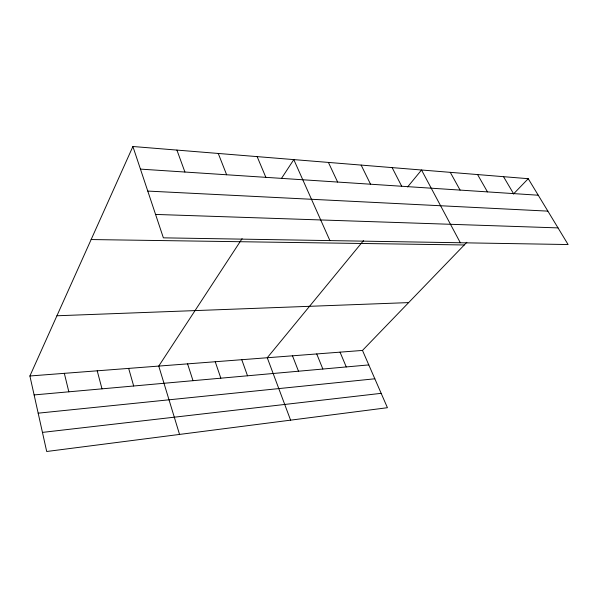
<?xml version="1.0" encoding="UTF-8"?>
<svg xmlns="http://www.w3.org/2000/svg" width="598" height="598" viewBox="0 0 598 598"><rect width="100%" height="100%" fill="white"/><g stroke="black" fill="none" stroke-linecap="round" stroke-linejoin="round"><path stroke-width="0.9" d="M466.859 242.287L362.485 350.428L387.429 407.709L46.696 451.497L29.9 375.985L132.898 146.503L528.236 178.69L568.1 244.537L163.381 237.84L132.898 146.503M242.108 238.632L158.754 366.081L179.542 434.425M281.673 178.137L293.797 159.606L329.902 240.598M363.517 240.605L267.261 357.746L290.591 420.155M407.627 186.92L421.53 170.004L460.325 242.751M513.398 194.066L528.236 178.69M42.443 432.399L381.165 393.335M38.167 413.173L374.834 378.788M34.116 394.927L368.794 364.915M29.9 375.985L362.485 350.428M56.922 315.774L408.643 302.603M91.135 239.551L464.265 244.971M155.562 214.428L558.024 227.89M147.773 191.076L547.873 211.124M140.44 169.114L538.245 195.217M503.531 176.679L513.488 193.588M477.578 174.564L487.467 191.883M450.279 172.344L460.086 190.089M392.131 167.604L401.699 186.255M361.132 165.085L370.543 184.214M328.407 162.417L337.623 182.054M340.045 352.155L346.264 366.933M257.14 156.616L265.856 177.344M316.731 353.941L322.853 369.033M218.255 153.454L226.642 174.773M292.489 355.803L298.499 371.216M176.918 150.091L184.917 172.03M241.771 359.704L247.52 375.791M215.235 361.745L220.834 378.183M187.585 363.868L193.012 380.679M128.66 368.39L133.675 386.002M97.212 370.812L101.989 388.842M64.33 373.339L68.837 391.817"/></g></svg>
